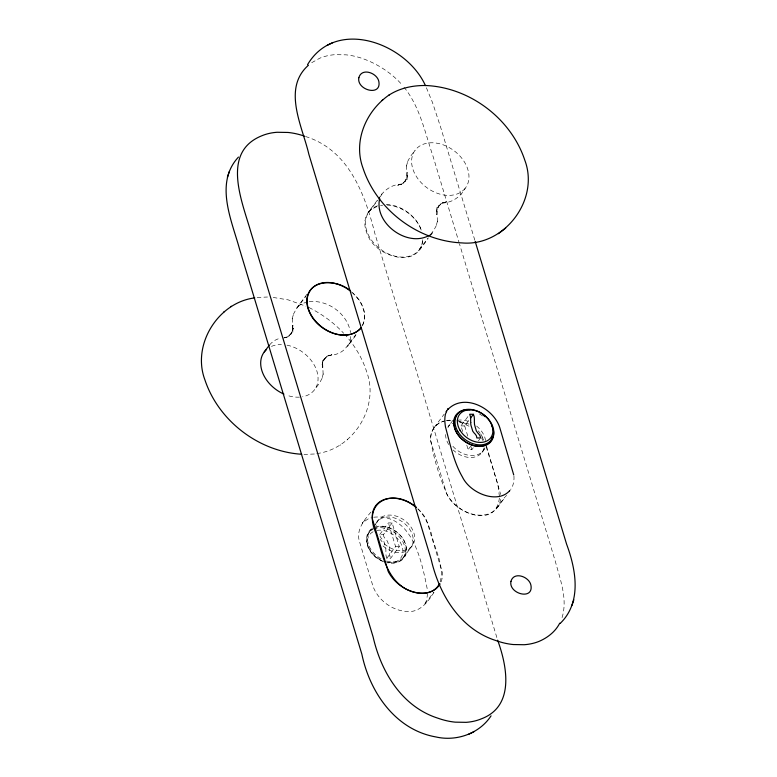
<?xml version="1.0" encoding="UTF-8"?>
<svg xmlns="http://www.w3.org/2000/svg" width="777" height="777" viewBox="0 0 777 777"><rect width="100%" height="100%" fill="white"/><g stroke="black" fill="none" stroke-linecap="round" stroke-linejoin="round"><path stroke-width="0.58" stroke-dasharray="3.88 2.91" d="M350.699 336.548C350.728 340.588 349.805 343.094 347.64 346.377L356.449 334.508M422.707 239.802C419.415 270.095 375.942 256.604 368.123 235.907A32.032 23.368 36.8 0 1 364.947 220.833L366.016 216.365L368.172 212.442L376.923 200.748M292.269 318.473L292.822 332.187L292.939 325.252L292.434 331.342L293.288 328.059L291.132 333.819L292.628 331.167L288.947 336.091L291.093 333.935L286.198 337.626L289.131 335.917L284.45 337.801M323.125 374.291L322.572 360.577L322.455 367.511L322.96 361.422L322.105 364.704L324.271 358.955L322.766 361.596L326.447 356.672L324.3 358.828L329.195 355.138L326.262 356.857L331.925 354.652L327.962 355.837C334.732 355.254 341.861 353.185 346.124 347.513L355.992 334.324M406.536 165.666L407.09 179.38L407.206 172.445L406.701 178.535L407.556 175.252L405.4 181.002L406.895 178.36L403.214 183.275L405.361 181.128L400.466 184.809L403.409 183.1L397.737 185.295L401.699 184.11C391.695 184.314 383.119 190.501 378.457 199.223M437.402 221.484L436.849 207.76L436.723 214.695L437.237 208.615L436.383 211.898L438.539 206.138L437.043 208.78L440.724 203.865L438.568 206.022L443.473 202.331L440.53 204.04L446.202 201.845L442.23 203.03C452.185 202.826 460.761 196.707 465.404 188.015A31.459 22.951 36.8 0 0 439.753 143.784A31.459 22.951 36.8 0 0 415.714 175.427A31.459 22.951 36.8 0 0 465.404 188.015M513.947 475.98C514.287 480.71 513.461 485.635 510.654 489.549M427.467 593.521C427.039 598.581 426.631 601.612 424.193 605.021L433.595 592.356M499.368 498.028C495.911 529.797 452.68 513.141 445.988 491.705C439.063 475.757 433.906 458.828 430.934 441.695C429.234 431.857 435.984 421.911 446.115 420.813M293.327 314.423L295.891 309.644L305.759 296.445M322.076 378.341L319.502 383.129L314.491 389.821M407.595 161.616L410.169 156.828L415.171 150.136M436.344 225.534L433.77 230.313L428.69 237.102M292.162 318.891L293.667 313.568M323.242 373.873L321.727 379.195M406.429 166.084L407.944 160.761M437.509 221.056L435.994 226.389M440.19 581.924C444.697 565.413 434.586 549.222 431.361 533.556C428.613 524.562 424.728 515.569 417.851 508.935M562.072 617.637C567.841 598.912 560.159 579.555 555.37 561.499L459.469 243.871M362.47 325.922L364.646 319.396L364.685 314.462A32.032 23.368 36.8 0 0 358.741 299.339L352.671 292.764M380.303 196.911L381.925 193.968L379.021 197.941M306.983 294.279L296.299 308.469C299.232 304.943 302.175 303.321 307.109 302.098M369.026 211.839L377.739 200.194M419.259 249.718L427.962 238.073M419.434 250.281L428.185 238.578M430.273 235.781L433.265 231.876L430.011 235.042M370.959 512.062C364.034 520.211 355.623 530.448 359.605 541.948L372.921 586.052C378.01 600.359 392.366 610.819 407.507 611.528C419.998 612.509 428.146 601.728 433.984 592.317M434.158 427.554L444.201 414.122M368.91 532.672L378.341 520.056M452.933 420.318L447.999 426.913A21.251 15.501 36.8 0 1 452.874 423.164M379.72 534.547L388.422 522.911L392.152 522.97L399.3 546.678L390.598 558.323L386.868 558.255C384.838 554.263 386.878 549.727 385.11 545.648A58.858 28.312 -89 0 0 384.528 543.715C384.275 539.714 379.73 538.587 379.72 534.547L383.44 534.615L392.152 522.97M462.674 431.526L460.975 425.883L468.23 416.181M467.764 436.111L464.704 425.951L469.055 420.124M386.868 558.255L395.58 546.61L388.422 522.911M473.31 447.717L471.853 449.65L468.133 449.592L470.308 446.678M478.389 440.918L479.836 438.986M402.855 558.265L412.286 545.648M481.934 452.505L486.285 446.688M495.979 508.925L504.729 497.231M497.183 507.799L506.507 495.328M364.539 520.639C357.566 527.904 368.842 516.715 371.474 517.851M316.734 453.574C353.409 449.096 379.788 406.73 366.657 371.785C362.344 358.08 354.73 345.629 345.26 334.887M269.6 344.901C272.445 341.375 276.515 338.986 280.934 338.024M368.172 212.442L371.435 209.246L377.573 206.274M340.219 445.221L340.744 444.813M347.018 439.996L347.562 439.578M311.694 62.694L319.91 58.139A65.229 47.582 36.8 0 1 335.13 54.662L346.056 54.846A65.229 47.582 36.8 0 1 363.539 58.877C378.448 64.433 392.162 73.436 402.641 85.48M283.469 338.112L287.432 336.927L284.586 337.403M380.507 205.39L382.682 205.206M309.197 301.709C327.719 299.514 347.533 313.694 350.524 332.527M447.096 420.736L453.059 420.648M373.708 517.22C412.47 513.208 421.649 561.101 427.321 589.345M257.109 297.465L267.511 297.018M314.394 454.001L303.992 454.438M460.975 425.883L464.704 425.951M395.58 546.61L399.3 546.678M273.193 297.465L288.189 299.864L305.876 306.196M387.082 205.06C398.805 205.856 409.887 212.267 416.783 221.717A32.032 23.368 36.8 0 1 421.416 230.711M459.294 421.824L470.192 426.728M305.497 136.499C348.688 149.874 364.996 194.163 374.99 233.916L497.329 639.121M308.964 307.517C321.901 314.025 333.809 322.62 343.657 333.265M404.03 87.218C420.056 106.964 425.009 132.78 433.032 156.303L459.149 242.812M481.682 438.335L483.177 440.899M426.398 87.733L432.371 102.214L440.345 126.262L474.873 240.375M486.227 447.008L497.892 484.459L499.465 496.95M486.489 446.076L500.66 494.463M470.833 446.27L471.853 449.65M466.763 445.075L468.133 449.592M383.44 534.615C383.294 538.607 387.84 539.491 388.111 543.337A58.858 28.312 -89 0 1 388.704 545.25C390.588 549.465 388.587 554.166 390.598 558.323M484.052 447.863A21.251 15.501 36.8 0 1 453.195 450.048M448.698 444.57A21.251 15.501 36.8 0 1 445.6 433.692M459.595 421.93A21.251 15.501 36.8 0 1 469.017 424.184M478.185 430.846A21.251 15.501 36.8 0 1 480.128 433.197M480.701 434.022A21.251 15.501 36.8 0 1 483.595 440.025M500.582 499.368A31.459 22.951 36.8 0 1 477.272 515.005A31.459 22.951 36.8 0 1 446.571 493.531L430.681 440.899A31.459 22.951 36.8 0 1 444.143 421.037M446.105 420.59A31.459 22.951 36.8 0 1 451.33 420.182M456.857 420.775A31.459 22.951 36.8 0 1 467.987 424.873M481.711 436.859A31.459 22.951 36.8 0 1 483.653 439.801M484.887 447.911A21.251 15.501 36.8 0 1 452.515 445.872M447.94 427.632A21.251 15.501 36.8 0 1 451.602 422.814M457.517 420.27A21.251 15.501 36.8 0 1 471.396 422.688M476.612 426.068A21.251 15.501 36.8 0 1 485.732 441.55M479.273 413.85A21.251 15.501 36.8 0 1 482.76 416.113M422.659 241.288A31.459 22.951 36.8 0 1 378.331 247.504A31.459 22.951 36.8 0 1 379.982 205.079M386.198 204.468A31.459 22.951 36.8 0 1 421.717 231.255M375.99 529.069A21.251 15.501 36.8 0 1 399.98 517.618A21.251 15.501 36.8 0 1 411.635 546.425A21.251 15.501 36.8 0 1 380.157 539.364M373.795 528.923A21.251 15.501 36.8 0 1 403.894 544.036A21.251 15.501 36.8 0 1 387.509 562.839M383.712 561.771A21.251 15.501 36.8 0 1 367.434 545.726A21.251 15.501 36.8 0 1 372.834 529.38M377 530.4A19.474 14.209 36.8 0 1 402.224 546.726A19.474 14.209 36.8 0 1 386.655 562.354M382.303 561.033A19.474 14.209 36.8 0 1 367.968 545.745A19.474 14.209 36.8 0 1 374.077 531.274M441.074 581.876A31.459 22.951 36.8 0 0 442.327 572.464L426.437 519.823A31.459 22.951 36.8 0 0 417.977 508.857M386.324 561.985A21.97 16.026 36.8 0 0 405.866 544.823L404.409 541.229A21.97 16.026 36.8 0 0 377.408 526.408M380.526 559.586A21.97 16.026 36.8 0 1 367.356 544.162L366.637 540.588A21.97 16.026 36.8 0 1 374.116 527.398M375.388 524.65A21.251 15.501 36.8 0 1 402.107 521.639A21.251 15.501 36.8 0 1 410.178 548.368A21.251 15.501 36.8 0 1 381.352 544.405M386.625 561.023A21.251 15.501 36.8 0 0 405.526 544.424L404.127 540.947A21.251 15.501 36.8 0 0 375.825 527.175M381.012 558.712A21.251 15.501 36.8 0 1 368.269 543.793L367.579 540.326A21.251 15.501 36.8 0 1 374.805 527.564M351.301 291.793A31.459 22.951 36.8 0 1 362.169 325.845M286.966 345.163A31.459 22.951 36.8 0 1 316.948 371.348A31.459 22.951 36.8 0 1 302.544 396.775M299.456 397.144A31.459 22.951 36.8 0 1 286.169 395.007M271.484 346.387A31.459 22.951 36.8 0 1 281.429 344.57"/><path stroke-width="1.17" d="M238.452 157.08C214.287 183.032 231.701 220.309 239.549 249.096L361.859 654.195C369.803 692.249 395.376 729.797 435.897 736.946C456.4 741.685 479.399 733.673 491.054 715.85M560.12 623.484C582.031 602.36 576.048 569.726 566.608 544.201L475.194 241.433M379.71 198.504C373.727 223.116 407.43 247.96 429.399 235.276M229.37 171.445L227.399 177.205M571.862 605.555L573.844 599.795M559.722 623.193C555.516 631.497 547.795 637.577 539.364 641.248A65.229 47.582 36.8 0 1 524.154 644.725L513.218 644.541A65.229 47.582 36.8 0 1 495.745 640.501C459.916 628.962 439.141 594.318 431.167 559.382L308.828 154.176C302.476 126.525 281.973 88.607 308.42 65.249M439.413 583.838C431.963 597.911 411.781 594.366 401.214 585.916C384.819 573.154 381.692 551.029 375.699 532.604C361.859 501.039 393.832 487.451 416.346 507.536M447.892 409.168L448.339 408.537L446.221 411.723C447.503 409.294 444.842 415.588 445.376 414.51C444.454 418.638 444.774 422.542 445.493 426.991C450.087 443.92 453.729 461.994 462.451 477.059C470.483 493.696 497.97 504.331 509.819 490.52L509.547 490.831M307.517 64.714C335.81 16.9 406.342 43.123 425.437 85.606M264.267 351.942L269.269 345.25M470.503 418.191L473.407 414.306L469.677 414.248C471.697 418.395 469.687 423.096 471.581 427.311A58.858 28.312 -89 0 0 472.163 429.225C472.435 433.071 476.991 433.964 476.835 437.946L480.565 438.014C480.555 433.974 476 432.847 475.747 428.846A58.858 28.312 -89 0 1 475.174 426.913C473.397 422.834 475.437 418.298 473.407 414.306M389.452 94.736C366.307 110.528 352.865 140.909 363.014 168.172C376.758 209.945 418.24 241.123 462.16 242.929C504.234 246.659 539.782 199.776 524.825 160.276C511.072 118.492 469.59 87.325 425.679 85.509C412.859 85.344 399.757 88.063 388.927 95.134M254.769 297.892C218.094 302.37 191.715 344.735 204.846 379.681C218.356 420.707 258.644 451.612 301.719 454.263M447.873 409.479C464.122 392.696 493.618 408.071 499.796 427.7L513.733 474.932M361.392 327.904C345.891 343.725 318.502 331.196 310.081 313.529A32.032 23.368 36.8 0 1 306.905 298.455C310.217 278.049 337.985 279.798 350.398 290.753M498.378 233.712L505.72 228.069M382.109 100.379L382.653 99.961M223.941 311.888L224.485 311.47M230.759 306.643L231.284 306.245M332.867 42.58L327.331 45.289M468.366 734.42L473.912 731.711M491.472 424.805L492.395 427.088M497.639 640.17C507.177 666.423 514.879 706.293 481.322 718.861A65.229 47.582 36.8 0 1 466.103 722.338L455.176 722.154A65.229 47.582 36.8 0 1 437.704 718.123C401.874 706.584 381.099 671.94 373.125 636.994L250.786 231.799C242.239 201.661 220.668 152.282 261.868 135.752A65.229 47.582 36.8 0 1 277.088 132.275L288.014 132.459A65.229 47.582 36.8 0 1 304.497 136.15M492.929 428.399A21.97 16.026 36.8 0 1 479.215 446.445A21.97 16.026 36.8 0 1 454.419 427.738L453.7 424.164A21.97 16.026 36.8 0 1 470.036 409.819M483.362 415.306A21.97 16.026 36.8 0 1 485.033 416.666M492.463 436.606A21.251 15.501 36.8 0 1 474.378 445.697A21.251 15.501 36.8 0 1 454.749 428.137L454.059 424.679A21.251 15.501 36.8 0 1 456.41 415.656M440.083 583.925A31.459 22.951 36.8 0 1 414.743 592.278A31.459 22.951 36.8 0 1 388.238 571.542L372.348 518.9A31.459 22.951 36.8 0 1 386.13 498.96A31.459 22.951 36.8 0 1 416.433 507.498M360.926 327.729A31.459 22.951 36.8 0 1 321.931 327.059A31.459 22.951 36.8 0 1 310.693 289.85A31.459 22.951 36.8 0 1 349.689 290.511M283.935 394.114A31.459 22.951 36.8 0 1 266.569 349.465M358.857 77.681C356.352 90.132 381.74 96.921 378.836 81.488C377.204 72.921 361.645 67.269 358.857 77.681M510.945 581.4C508.43 593.861 533.828 600.64 530.924 585.207C529.292 576.641 513.723 570.988 510.945 581.4M457.789 431.39A21.251 15.501 36.8 0 0 491.365 439.899A21.251 15.501 36.8 0 0 474.038 410.003A21.251 15.501 36.8 0 0 457.789 431.39M459.906 430.06A19.474 14.209 36.8 0 0 490.675 437.849A19.474 14.209 36.8 0 0 474.786 410.47A19.474 14.209 36.8 0 0 459.906 430.06"/></g></svg>
